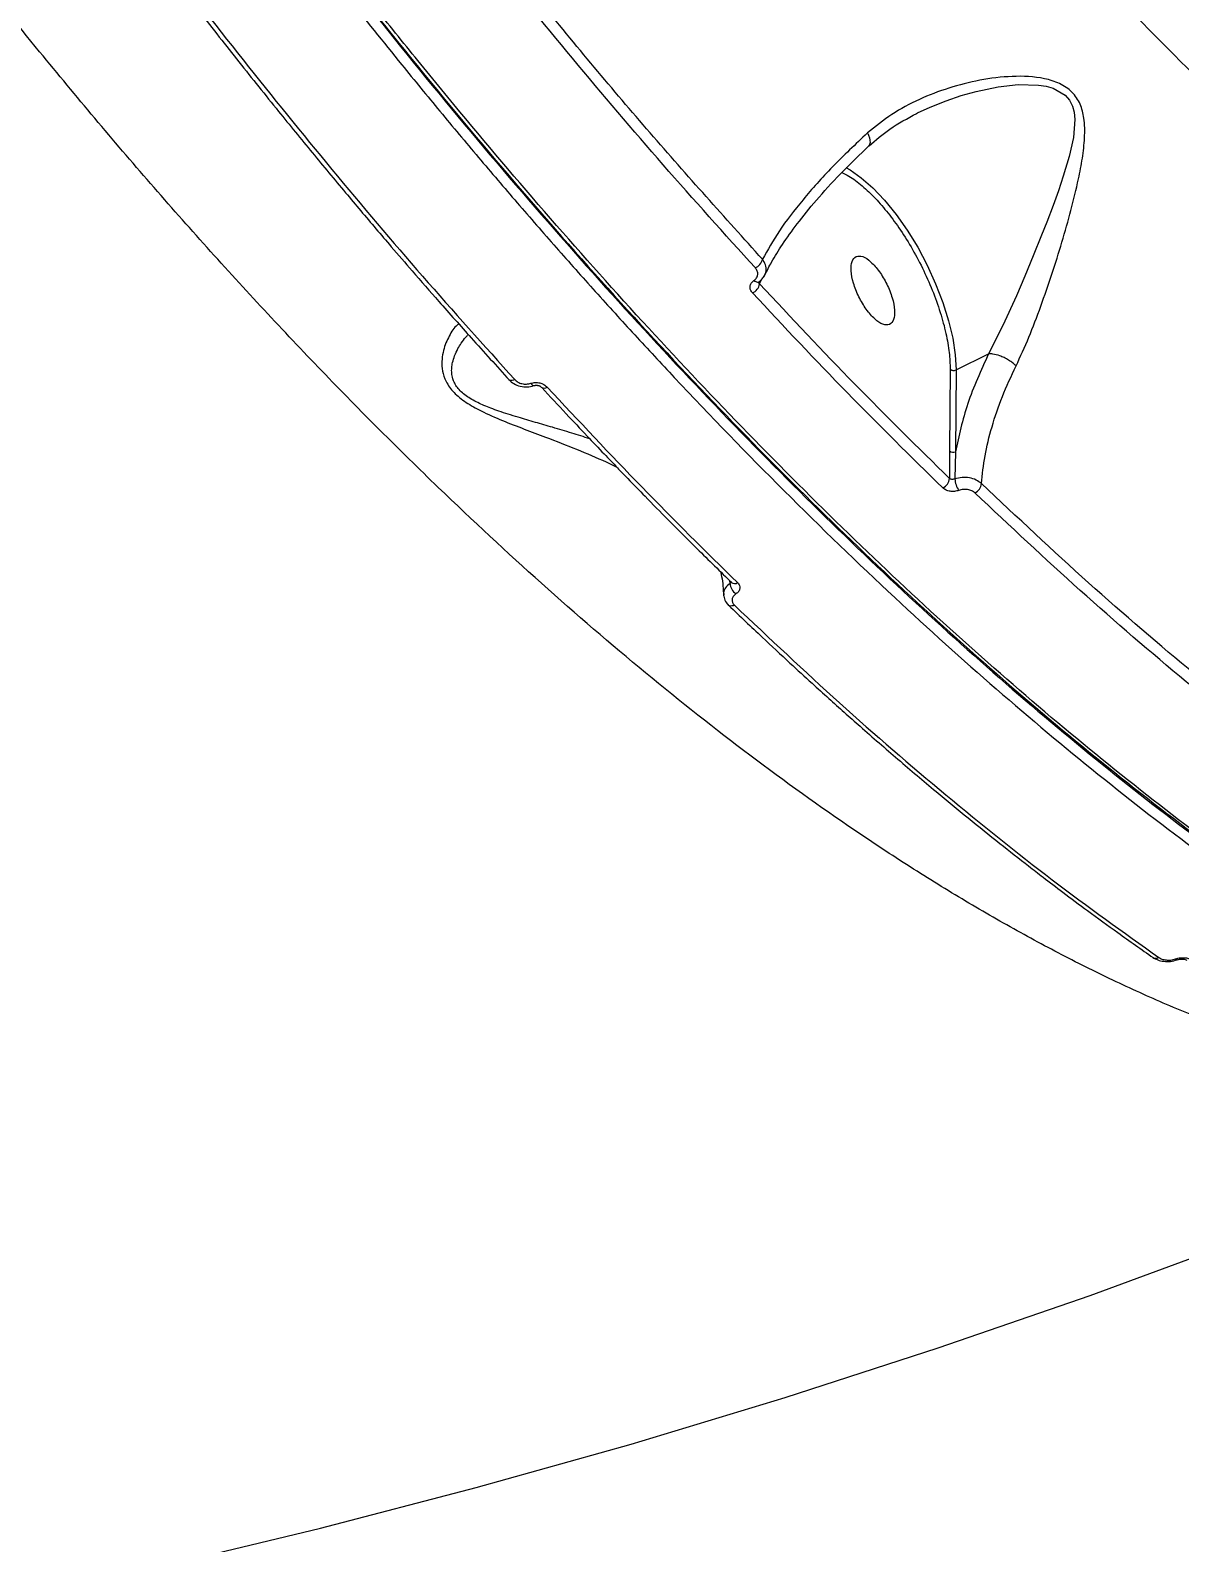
# Model space of a CAD drawing. Header units: millimetres. Extents: x -7083 to 7374, y -8368 to 7509.
# Drawn here: x 2349.9 to 2486.4, y -2674.3 to -2494.6 of the extents above; entities that cross this region are included whole.
import ezdxf

# ---------------------------------------------------------------- set-up
doc = ezdxf.new("R2010")
doc.units = ezdxf.units.MM
for name, color, linetype in [('DIKOM_ОБЪЕКТ', 7, 'Continuous'), ('DIKOM_РАЗМЕР_ЗОНА', 7, 'Continuous'), ('DIKOM_РАЗМЕР_ОБЪЕКТА', 7, 'Continuous')]:
    doc.layers.add(name, color=color, linetype=linetype)
doc.styles.add('style1', font='arial.ttf', dxfattribs={"width": 0.8})
doc.dimstyles.new('1-50', dxfattribs={"dimtxt": 300, "dimasz": 200, "dimexe": 100, "dimexo": 0, "dimgap": 100, "dimtad": 1, "dimtxsty": 'style1', "dimcen": 200, "dimclrd": 7, "dimclre": 7, "dimclrt": 7, "dimadec": 1, "dimazin": 2, "dimtfac": 1, "dimtmove": 0, "dimatfit": 2, "dimfxl": 0, "dimlwd": 25, "dimlwe": 18, "dimarcsym": 0})

# ---------------------------------------------------------------- blocks, each defined once
blk = doc.blocks.new('*D10')
at = {"layer": 'Defpoints', "color": 0, "transparency": 16777216}
for p in [(4593.55, 648.92), (-5583.43, 647.96), (4593.55, -5902.54)]:
    blk.add_point(p, dxfattribs=at)
at = {"layer": 'DIKOM_РАЗМЕР_ОБЪЕКТА', "color": 7, "lineweight": 18, "transparency": 16777216}
for p, q in [((4593.55, 648.92), (4593.55, -6002.54)), ((-5583.43, 647.96), (-5583.43, -6002.54))]:
    blk.add_line(p, q, dxfattribs=at)
at = {"layer": 'DIKOM_РАЗМЕР_ОБЪЕКТА', "color": 7, "lineweight": 25, "transparency": 16777216}
blk.add_line((-5383.43, -5902.54), (4393.55, -5902.54), dxfattribs=at)
at = {"layer": 'DIKOM_РАЗМЕР_ОБЪЕКТА', "color": 7, "transparency": 16777216}
for points in [[(-5383.43, -5869.2), (-5383.43, -5935.87), (-5583.43, -5902.54)], [(4393.55, -5869.2), (4393.55, -5935.87), (4593.55, -5902.54)]]:
    blk.add_solid(points, dxfattribs=at)
at = {"layer": 'DIKOM_РАЗМЕР_ОБЪЕКТА', "color": 7, "transparency": 16777216, "insert": (-226.13, -5649.37), "char_height": 300, "attachment_point": 5, "style": 'style1'}
blk.add_mtext('10150', dxfattribs=at)
blk = doc.blocks.new('*D11')
at = {"layer": 'Defpoints', "color": 0, "transparency": 16777216}
for p in [(-321.71, 5509.06), (-348.71, -4811.52), (5568.58, -4811.52)]:
    blk.add_point(p, dxfattribs=at)
at = {"layer": 'DIKOM_РАЗМЕР_ОБЪЕКТА', "color": 7, "lineweight": 18, "transparency": 16777216}
for p, q in [((-321.71, 5509.06), (5668.58, 5509.06)), ((-348.71, -4811.52), (5668.58, -4811.52))]:
    blk.add_line(p, q, dxfattribs=at)
at = {"layer": 'DIKOM_РАЗМЕР_ОБЪЕКТА', "color": 7, "lineweight": 25, "transparency": 16777216}
blk.add_line((5568.58, 5309.06), (5568.58, -4611.52), dxfattribs=at)
at = {"layer": 'DIKOM_РАЗМЕР_ОБЪЕКТА', "color": 7, "transparency": 16777216}
for points in [[(5535.25, 5309.06), (5601.91, 5309.06), (5568.58, 5509.06)], [(5535.25, -4611.52), (5601.91, -4611.52), (5568.58, -4811.52)]]:
    blk.add_solid(points, dxfattribs=at)
at = {"layer": 'DIKOM_РАЗМЕР_ОБЪЕКТА', "color": 7, "transparency": 16777216, "insert": (5315.31, 775.23), "char_height": 300, "attachment_point": 5, "rotation": 90, "style": 'style1'}
blk.add_mtext('10300', dxfattribs=at)
blk = doc.blocks.new('*D12')
at = {"layer": 'Defpoints', "color": 0, "transparency": 16777216}
for p in [(-621.71, 7509.06), (-373.6, -6811.53), (7273.89, -6811.53)]:
    blk.add_point(p, dxfattribs=at)
at = {"layer": 'DIKOM_РАЗМЕР_ЗОНА', "color": 7, "lineweight": 18, "transparency": 16777216}
for p, q in [((-621.71, 7509.06), (7373.89, 7509.06)), ((-373.6, -6811.53), (7373.89, -6811.53))]:
    blk.add_line(p, q, dxfattribs=at)
at = {"layer": 'DIKOM_РАЗМЕР_ЗОНА', "color": 7, "lineweight": 25, "transparency": 16777216}
blk.add_line((7273.89, 7309.06), (7273.89, -6611.53), dxfattribs=at)
at = {"layer": 'DIKOM_РАЗМЕР_ЗОНА', "color": 7, "transparency": 16777216}
for points in [[(7240.56, 7309.06), (7307.22, 7309.06), (7273.89, 7509.06)], [(7240.56, -6611.53), (7307.22, -6611.53), (7273.89, -6811.53)]]:
    blk.add_solid(points, dxfattribs=at)
at = {"layer": 'DIKOM_РАЗМЕР_ЗОНА', "color": 7, "transparency": 16777216, "insert": (7020.62, 1288.25), "char_height": 300, "attachment_point": 5, "rotation": 90, "style": 'style1'}
blk.add_mtext('14300', dxfattribs=at)
blk = doc.blocks.new('*D13')
at = {"layer": 'Defpoints', "color": 0, "transparency": 16777216}
for p in [(6593.53, 996.24), (-7083.43, 647.96), (6593.53, -8268.31)]:
    blk.add_point(p, dxfattribs=at)
at = {"layer": 'DIKOM_РАЗМЕР_ЗОНА', "color": 7, "lineweight": 18, "transparency": 16777216}
for p, q in [((6593.53, 996.24), (6593.53, -8368.31)), ((-7083.43, 647.96), (-7083.43, -8368.31))]:
    blk.add_line(p, q, dxfattribs=at)
at = {"layer": 'DIKOM_РАЗМЕР_ЗОНА', "color": 7, "lineweight": 25, "transparency": 16777216}
blk.add_line((-6883.43, -8268.31), (6393.53, -8268.31), dxfattribs=at)
at = {"layer": 'DIKOM_РАЗМЕР_ЗОНА', "color": 7, "transparency": 16777216}
for points in [[(-6883.43, -8234.97), (-6883.43, -8301.64), (-7083.43, -8268.31)], [(6393.53, -8234.97), (6393.53, -8301.64), (6593.53, -8268.31)]]:
    blk.add_solid(points, dxfattribs=at)
at = {"layer": 'DIKOM_РАЗМЕР_ЗОНА', "color": 7, "transparency": 16777216, "insert": (322.1, -8015.03), "char_height": 300, "attachment_point": 5, "style": 'style1'}
blk.add_mtext('13650', dxfattribs=at)

msp = doc.modelspace()

# ---------------------------------------------------------------- linework, layer by layer
at = {"layer": 'DIKOM_ОБЪЕКТ', "color": 7, "linetype": 'Continuous', "lineweight": 15}
for p, q in [((2436.491, -2524.77), (2436.712, -2524.242)), ((2436.382, -2524.525), (2436.403, -2524.512)), ((2459.812, -2534.992), (2463.671, -2533.068)), ((2463.677, -2533.066), (2463.671, -2533.068)), ((2459.116, -2534.902), (2459.044, -2544.609)), ((2459.812, -2534.992), (2459.74, -2544.699)), ((2459.74, -2544.699), (2459.671, -2547.938)), ((2432.974, -2560.347), (2432.97, -2560.051))]:
    msp.add_line(p, q, dxfattribs=at)
at = {"layer": 'DIKOM_ОБЪЕКТ', "color": 7, "linetype": 'Continuous', "lineweight": 15, "flags": 128}
for points in [[(2455.128, -2504.524), (2455.246, -2504.461), (2456.737, -2503.769), (2458.652, -2503.001), (2460.411, -2502.405), (2462.206, -2501.902), (2464.818, -2501.361), (2467.175, -2501.098), (2469.594, -2501.14), (2470.527, -2501.288), (2471.332, -2501.512), (2472.781, -2502.342), (2473.287, -2502.935), (2473.646, -2503.651), (2473.838, -2504.379), (2473.923, -2505.219), (2473.747, -2507.395), (2473.242, -2509.652), (2472.549, -2511.969), (2471.961, -2513.708), (2471.331, -2515.455), (2470.583, -2517.436), (2469.977, -2518.985), (2468.983, -2521.451), (2467.992, -2523.831), (2466.978, -2526.181), (2465.369, -2529.709), (2463.677, -2533.066), (2463.677, -2533.066)], [(2446.727, -2510.957), (2447.224, -2511.23), (2448.566, -2512.152), (2449.947, -2513.357), (2451.336, -2514.821), (2452.703, -2516.511), (2454.02, -2518.392), (2455.258, -2520.422), (2456.389, -2522.559), (2457.391, -2524.755), (2458.241, -2526.964), (2458.92, -2529.138), (2459.415, -2531.23), (2459.715, -2533.196), (2459.812, -2534.992)], [(2435.815, -2524.348), (2435.925, -2524.428), (2436.033, -2524.49), (2436.136, -2524.53), (2436.231, -2524.549), (2436.316, -2524.545), (2436.389, -2524.52), (2436.403, -2524.512)], [(2407.417, -2536.135), (2407.264, -2536.198), (2407.118, -2536.236), (2406.985, -2536.246), (2406.868, -2536.229), (2406.773, -2536.185), (2406.702, -2536.115), (2406.685, -2536.088)], [(2409.327, -2536.577), (2409.399, -2536.677), (2409.47, -2536.756), (2409.539, -2536.814), (2409.604, -2536.849), (2409.662, -2536.859), (2409.699, -2536.851)], [(2433.49, -2562.931), (2433.336, -2562.993), (2433.186, -2563.027), (2433.047, -2563.032), (2432.924, -2563.007), (2432.819, -2562.953), (2432.738, -2562.872), (2432.72, -2562.845)], [(2485.875, -2604.955), (2485.924, -2605.002), (2485.971, -2605.036), (2486.014, -2605.057), (2486.053, -2605.065), (2486.084, -2605.059)], [(2232.38, -2698.233), (2233.235, -2698.156), (2252.368, -2696.231), (2271.444, -2693.941), (2290.456, -2691.287), (2309.398, -2688.268), (2328.264, -2684.887), (2347.048, -2681.144), (2365.744, -2677.04), (2384.346, -2672.578), (2402.848, -2667.757), (2421.244, -2662.58), (2439.528, -2657.048), (2457.695, -2651.163), (2475.738, -2644.928), (2493.653, -2638.343), (2511.433, -2631.411), (2521.73, -2627.212)]]:
    msp.add_lwpolyline(points, dxfattribs=at)
at = {"layer": 'DIKOM_ОБЪЕКТ', "color": 7, "linetype": 'Continuous', "lineweight": 15}
for centre, radius, start, end in [((2435.32, -2521.472), 1.549, 295.28591, 346.32291), ((2435.016, -2524.481), 1.503, 294.85093, 348.89532), ((2410.919, -2536.554), 0.586, 233.14016, 306.69758), ((2459.459, -2544.137), 0.629, 228.67299, 296.55124), ((2457.651, -2547.746), 1.394, 295.45314, 354.67215), ((2462.445, -2547.733), 2.782, 184.2209, 214.27516), ((2461.432, -2548.321), 1.412, 295.91657, 352.93663), ((2434.67, -2560.209), 1.701, 184.62949, 234.44944), ((2433.524, -2559.758), 0.606, 231.68757, 304.82301), ((2483.536, -2604.185), 0.689, 238.23013, 299.90142)]:
    msp.add_arc(centre, radius, start, end, dxfattribs=at)
for points, knots in [([(2209.731, -2122.272), (2211.219, -2128.55), (2214.196, -2141.117), (2219.429, -2160.373), (2225.213, -2179.881), (2231.592, -2199.623), (2238.536, -2219.536), (2246.033, -2239.569), (2254.065, -2259.668), (2262.611, -2279.776), (2271.651, -2299.839), (2280.09, -2317.549), (2287.765, -2332.95), (2294.563, -2346.12), (2301.61, -2359.304), (2308.903, -2372.484), (2316.438, -2385.638), (2324.209, -2398.742), (2333.295, -2413.539), (2343.793, -2429.93), (2355.791, -2447.751), (2368.183, -2465.242), (2380.941, -2482.326), (2391.118, -2495.228), (2398.541, -2504.289), (2403.11, -2509.756), (2407.708, -2515.148), (2412.334, -2520.462), (2416.987, -2525.696), (2421.665, -2530.846), (2429.133, -2538.889), (2439.441, -2549.525), (2452.202, -2561.842), (2464.639, -2573.045), (2476.719, -2583.171), (2488.804, -2592.526), (2500.86, -2601.063), (2512.849, -2608.735), (2524.735, -2615.494), (2536.478, -2621.296), (2548.04, -2626.098), (2559.378, -2629.859), (2570.452, -2632.54), (2581.219, -2634.102), (2591.639, -2634.52), (2601.655, -2633.735), (2611.276, -2631.826), (2617.241, -2629.526), (2620.235, -2628.372)], [0, 0, 0, 0, 0.0248239, 0.0496902, 0.074599, 0.0995502, 0.1245438, 0.1495798, 0.1746582, 0.1997791, 0.2249424, 0.2501481, 0.2668666, 0.2837596, 0.3008272, 0.3180694, 0.3354861, 0.3530774, 0.3708432, 0.3960072, 0.4215132, 0.4473613, 0.4735514, 0.5000836, 0.5092169, 0.5183856, 0.5275897, 0.5368291, 0.5461038, 0.5554139, 0.5647593, 0.5906387, 0.6167852, 0.6407872, 0.66501, 0.6894536, 0.714118, 0.7390032, 0.7641093, 0.7894361, 0.8149838, 0.8407523, 0.8667415, 0.8929516, 0.9193825, 0.9460342, 0.9729067, 1, 1, 1, 1]), ([(2211.14, -2122.849), (2211.577, -2124.731), (2212.4, -2128.267), (2213.611, -2133.256), (2214.684, -2137.562), (2215.604, -2141.173), (2216.394, -2144.216), (2217.999, -2150.308), (2220.476, -2159.34), (2224.011, -2171.473), (2228.587, -2186.375), (2234.554, -2204.512), (2241.952, -2225.261), (2249.672, -2245.443), (2257.635, -2264.993), (2266.064, -2284.505), (2274.933, -2303.916), (2284.222, -2323.182), (2293.907, -2342.259), (2303.966, -2361.099), (2314.38, -2379.666), (2325.114, -2397.898), (2336.139, -2415.744), (2347.418, -2433.148), (2358.93, -2450.075), (2370.646, -2466.484), (2382.539, -2482.337), (2394.582, -2497.597), (2406.736, -2512.214), (2418.966, -2526.145), (2431.237, -2539.351), (2443.524, -2551.809), (2455.797, -2563.483), (2468.031, -2574.353), (2480.189, -2584.383), (2492.237, -2593.543), (2504.135, -2601.807), (2515.86, -2609.155), (2527.384, -2615.574), (2538.679, -2621.045), (2549.723, -2625.556), (2560.48, -2629.092), (2570.688, -2631.584), (2580.34, -2633.102), (2589.448, -2633.718), (2596.578, -2633.51), (2601.9, -2632.959), (2605.457, -2632.421), (2608.163, -2631.884), (2610.19, -2631.416), (2611.801, -2631.009), (2613.801, -2630.451), (2616.194, -2629.697), (2618.962, -2628.716), (2620.892, -2627.903), (2621.923, -2627.469)], [0, 0, 0, 0, 0.0074698, 0.0140318, 0.0196756, 0.0243864, 0.0281693, 0.0315583, 0.0481266, 0.0631549, 0.0781832, 0.1050169, 0.1318503, 0.1562456, 0.1806874, 0.2051036, 0.2294978, 0.2538921, 0.2782865, 0.3026805, 0.3270817, 0.3515342, 0.3759339, 0.4003282, 0.4247232, 0.4491181, 0.4735134, 0.4979357, 0.5223738, 0.5467705, 0.5711666, 0.5955638, 0.6199609, 0.6443613, 0.6688143, 0.6932266, 0.7176268, 0.7420276, 0.7664298, 0.7908325, 0.8152503, 0.8397106, 0.8641201, 0.8869019, 0.9096852, 0.9324698, 0.9424962, 0.9524577, 0.9616122, 0.9650928, 0.9696153, 0.9753671, 0.9823557, 0.9905774, 1, 1, 1, 1]), ([(2211.253, -2122.849), (2212.709, -2128.989), (2215.668, -2141.461), (2220.891, -2160.63), (2226.695, -2180.162), (2233.068, -2199.843), (2239.99, -2219.654), (2247.467, -2239.606), (2255.484, -2259.643), (2264.009, -2279.677), (2272.989, -2299.586), (2282.393, -2319.309), (2292.196, -2338.808), (2302.406, -2358.091), (2313.009, -2377.132), (2323.985, -2395.882), (2335.259, -2414.212), (2346.782, -2432.049), (2358.525, -2449.352), (2370.491, -2466.13), (2382.67, -2482.364), (2395.023, -2497.994), (2407.489, -2512.941), (2420.005, -2527.133), (2432.531, -2540.532), (2445.056, -2553.131), (2457.583, -2564.932), (2470.094, -2575.913), (2482.536, -2586.018), (2494.825, -2595.18), (2506.925, -2603.381), (2518.824, -2610.615), (2530.511, -2616.878), (2541.966, -2622.155), (2553.146, -2626.405), (2564.033, -2629.698), (2570.987, -2631.014), (2574.454, -2631.67)], [0, 0, 0, 0, 0.0278212, 0.0565184, 0.0850914, 0.1135541, 0.1420366, 0.1705846, 0.1992888, 0.2280105, 0.2566533, 0.2851629, 0.3136596, 0.3421375, 0.3707527, 0.3994752, 0.4282072, 0.4567298, 0.4852335, 0.5137766, 0.5423709, 0.571101, 0.5998195, 0.6283954, 0.6569115, 0.6853808, 0.71387, 0.7425526, 0.7712914, 0.7999331, 0.8284244, 0.8569356, 0.8855097, 0.9140648, 0.9427456, 0.9714602, 1, 1, 1, 1]), ([(2622.273, -2627.381), (2619.283, -2628.555), (2613.326, -2630.895), (2603.713, -2632.858), (2593.702, -2633.695), (2583.285, -2633.325), (2572.519, -2631.806), (2561.443, -2629.164), (2550.1, -2625.439), (2538.533, -2620.669), (2526.782, -2614.895), (2514.888, -2608.16), (2502.889, -2600.51), (2490.822, -2591.991), (2478.725, -2582.65), (2466.631, -2572.536), (2454.576, -2561.698), (2442.59, -2550.186), (2430.704, -2538.048), (2418.947, -2525.334), (2407.346, -2512.095), (2397.929, -2500.784), (2390.644, -2491.713), (2385.428, -2485.069), (2380.264, -2478.346), (2375.154, -2471.548), (2370.1, -2464.68), (2365.105, -2457.748), (2358.814, -2448.832), (2351.29, -2437.858), (2342.621, -2424.737), (2333.173, -2409.909), (2323.046, -2393.327), (2312.367, -2374.97), (2302.158, -2356.55), (2292.43, -2338.127), (2283.862, -2321.089), (2276.334, -2305.444), (2269.73, -2291.166), (2263.369, -2276.847), (2257.261, -2262.508), (2251.412, -2248.169), (2245.831, -2233.85), (2239.818, -2217.671), (2233.523, -2199.678), (2227.127, -2179.955), (2221.324, -2160.463), (2216.07, -2141.22), (2213.076, -2128.658), (2211.58, -2122.383)], [0, 0, 0, 0, 0.0271357, 0.0540498, 0.0807422, 0.1072129, 0.1334621, 0.1594895, 0.1852953, 0.2108795, 0.236242, 0.2613828, 0.286302, 0.3109995, 0.3354753, 0.3597295, 0.383762, 0.4075729, 0.4311621, 0.4545296, 0.4776754, 0.5005996, 0.5112386, 0.521823, 0.5323528, 0.5428281, 0.5532487, 0.5636148, 0.5739263, 0.5926881, 0.6112666, 0.6296615, 0.6544487, 0.6788949, 0.7030001, 0.7267642, 0.7501873, 0.7681706, 0.7861326, 0.8040731, 0.8219923, 0.83989, 0.8577663, 0.8756213, 0.9005809, 0.9254986, 0.9503743, 0.9752081, 1, 1, 1, 1]), ([(2293.009, -2160.698), (2294.565, -2165.753), (2297.683, -2175.88), (2302.829, -2191.214), (2308.32, -2206.649), (2314.182, -2222.165), (2320.007, -2236.754), (2325.729, -2250.408), (2331.288, -2263.133), (2337.097, -2275.902), (2343.153, -2288.698), (2349.452, -2301.501), (2355.879, -2314.075), (2362.423, -2326.414), (2369.073, -2338.517), (2375.944, -2350.585), (2383.031, -2362.599), (2390.328, -2374.537), (2397.352, -2385.624), (2404.065, -2395.878), (2410.434, -2405.32), (2416.932, -2414.669), (2423.555, -2423.91), (2430.299, -2433.029), (2437.158, -2442.011), (2445.548, -2452.644), (2455.534, -2464.752), (2467.163, -2478.072), (2479.004, -2490.836), (2489.276, -2501.212), (2497.914, -2509.473), (2504.883, -2515.861), (2511.884, -2521.996), (2518.907, -2527.865), (2525.946, -2533.455), (2532.99, -2538.752), (2540.772, -2544.268), (2549.264, -2549.851), (2558.422, -2555.324), (2567.501, -2560.184), (2576.478, -2564.407), (2585.971, -2568.226), (2595.901, -2571.433), (2606.157, -2573.77), (2616.117, -2575.107), (2622.414, -2575.069), (2625.572, -2575.05)], [0, 0, 0, 0, 0.024718, 0.049515, 0.0743906, 0.0993448, 0.1243772, 0.1447742, 0.1653296, 0.1860432, 0.2069151, 0.2279451, 0.2491333, 0.2694018, 0.2898707, 0.3105399, 0.3314092, 0.3524788, 0.3737485, 0.3911653, 0.4087376, 0.4264654, 0.4443486, 0.4623874, 0.4805816, 0.4989314, 0.5286791, 0.5588428, 0.5894223, 0.6204179, 0.638318, 0.656354, 0.674526, 0.6928339, 0.7112779, 0.7298579, 0.748574, 0.7733223, 0.7982563, 0.8233761, 0.8486818, 0.8741735, 0.905376, 0.9367478, 0.9682891, 1, 1, 1, 1]), ([(2508.107, -2618.138), (2505.933, -2617.609), (2501.035, -2616.417), (2493.898, -2614.016), (2486.831, -2611.273), (2480.444, -2608.471), (2473.997, -2605.344), (2467.498, -2601.896), (2460.955, -2598.136), (2454.375, -2594.074), (2445.871, -2588.47), (2435.419, -2580.974), (2423.014, -2571.172), (2410.659, -2560.537), (2400.119, -2550.741), (2391.411, -2542.188), (2384.514, -2535.152), (2377.675, -2527.916), (2370.898, -2520.494), (2364.192, -2512.898), (2357.56, -2505.141), (2350.419, -2496.522), (2342.794, -2486.997), (2334.717, -2476.526), (2326.796, -2465.876), (2319.038, -2455.072), (2311.45, -2444.135), (2303.9, -2432.878), (2296.399, -2421.306), (2288.96, -2409.427), (2281.727, -2397.473), (2274.705, -2385.467), (2267.9, -2373.43), (2260.736, -2360.319), (2253.27, -2346.122), (2245.576, -2330.838), (2238.228, -2315.581), (2231.232, -2300.383), (2223.939, -2283.786), (2216.451, -2265.788), (2208.917, -2246.426), (2201.911, -2227.209), (2197.723, -2214.553), (2195.633, -2208.238)], [0, 0, 0, 0, 0.0214801, 0.0483923, 0.0681495, 0.0878045, 0.1073574, 0.1268083, 0.1461571, 0.1654039, 0.1845488, 0.2200582, 0.2551155, 0.289721, 0.3238747, 0.34319, 0.3623579, 0.3813782, 0.4002512, 0.4189767, 0.4375547, 0.4559854, 0.4792523, 0.5022891, 0.5250958, 0.5476723, 0.5700187, 0.5921349, 0.6152806, 0.638208, 0.6609173, 0.6834083, 0.7056811, 0.7277355, 0.7554041, 0.7828236, 0.8099938, 0.8369146, 0.8635858, 0.897895, 0.9320675, 0.9661026, 1, 1, 1, 1]), ([(2436.825, -2521.838), (2432.371, -2516.89), (2423.477, -2507.01), (2410.25, -2491.141), (2397.139, -2474.623), (2388.547, -2463.004), (2384.246, -2457.188)], [0, 0, 0, 0, 0.2505297, 0.5002708, 0.7498372, 1, 1, 1, 1]), ([(2435.982, -2522.873), (2432.33, -2518.828), (2425.069, -2510.787), (2414.305, -2498.101), (2403.745, -2485.095), (2393.399, -2471.799), (2386.64, -2462.63), (2383.282, -2458.074)], [0, 0, 0, 0, 0.2049309, 0.4073964, 0.6073964, 0.8049309, 1, 1, 1, 1]), ([(2354.127, -2471.317), (2355.462, -2473.144), (2357.906, -2476.491), (2361.254, -2480.985), (2363.942, -2484.552), (2366.143, -2487.443), (2368.093, -2489.983), (2370.915, -2493.63), (2374.674, -2498.42), (2379.131, -2503.988), (2383.352, -2509.161), (2387.209, -2513.808), (2390.34, -2517.519), (2392.979, -2520.609), (2395.466, -2523.493), (2398.628, -2527.112), (2402.473, -2531.45), (2405.267, -2534.525), (2406.779, -2536.188)], [0, 0, 0, 0, 0.0777784, 0.1424634, 0.194052, 0.2331086, 0.2693011, 0.3061678, 0.3951325, 0.4844452, 0.560225, 0.6348798, 0.7029631, 0.7372082, 0.7838472, 0.8431618, 0.9151917, 1, 1, 1, 1]), ([(2354.724, -2471.203), (2358.081, -2475.766), (2364.838, -2484.951), (2375.182, -2498.271), (2385.74, -2511.304), (2396.503, -2524.018), (2403.764, -2532.08), (2407.417, -2536.135)], [0, 0, 0, 0, 0.1950692, 0.3926038, 0.5926038, 0.7950692, 1, 1, 1, 1]), ([(2466.94, -2534.516), (2467.457, -2533.395), (2468.491, -2531.152), (2469.897, -2527.426), (2471.206, -2523.623), (2472.405, -2519.798), (2473.483, -2516.005), (2474.298, -2512.687), (2474.843, -2509.827), (2475.123, -2507.406), (2475.092, -2505.241), (2474.626, -2503.376), (2473.672, -2501.915), (2472.152, -2500.897), (2469.746, -2500.16), (2466.49, -2500.016), (2462.646, -2500.492), (2458.935, -2501.435), (2455.423, -2502.797), (2452.132, -2504.536), (2450.239, -2506.065), (2449.298, -2506.825)], [0, 0, 0, 0, 0.0610319, 0.1220812, 0.1834459, 0.2449837, 0.3064455, 0.3686876, 0.4105328, 0.4525434, 0.495171, 0.5273517, 0.5602191, 0.5930355, 0.6254822, 0.689372, 0.7525672, 0.814728, 0.876666, 0.9386831, 1, 1, 1, 1]), ([(2449.48, -2508.377), (2450.28, -2507.683), (2451.98, -2506.208), (2454.047, -2505.1), (2455.141, -2504.513)], [0, 0, 0, 0, 0.4704175, 1, 1, 1, 1]), ([(2449.298, -2506.825), (2447.871, -2508.179), (2445.017, -2510.886), (2441.536, -2514.801), (2438.672, -2518.527), (2437.441, -2520.735), (2436.825, -2521.838)], [0, 0, 0, 0, 0.2491395, 0.4984892, 0.7492494, 1, 1, 1, 1]), ([(2437.124, -2523.696), (2437.374, -2523.195), (2437.941, -2522.057), (2439.205, -2520.032), (2440.948, -2517.589), (2443.23, -2514.787), (2446.077, -2511.639), (2448.387, -2509.403), (2449.587, -2508.242)], [0, 0, 0, 0, 0.1167762, 0.2651094, 0.4276591, 0.6047702, 0.7947771, 1, 1, 1, 1]), ([(2449.453, -2508.33), (2449.506, -2508.28), (2449.661, -2508.135), (2449.65, -2507.728), (2449.514, -2507.25), (2449.371, -2506.968), (2449.298, -2506.825)], [0, 0, 0, 0, 0.198253, 0.5758533, 0.7853057, 1, 1, 1, 1]), ([(2446.238, -2511.553), (2446.453, -2511.644), (2447.16, -2511.941), (2448.456, -2512.906), (2450.033, -2514.35), (2451.572, -2516.097), (2453.063, -2518.098), (2454.505, -2520.372), (2455.851, -2522.878), (2457.026, -2525.512), (2457.972, -2528.147), (2458.641, -2530.653), (2459.047, -2532.947), (2459.093, -2534.26), (2459.116, -2534.902)], [0, 0, 0, 0, 0.0393201, 0.1289773, 0.2158319, 0.2987953, 0.3817586, 0.4686132, 0.5582704, 0.6493976, 0.7405248, 0.8301821, 0.9170366, 1, 1, 1, 1]), ([(2436.967, -2523.921), (2436.985, -2523.904), (2437.181, -2523.711), (2437.289, -2523.204), (2437.252, -2522.49), (2436.967, -2522.055), (2436.825, -2521.838)], [0, 0, 0, 0, 0.0318686, 0.3571369, 0.6795731, 1, 1, 1, 1]), ([(2435.648, -2525.845), (2435.557, -2525.724), (2435.376, -2525.482), (2435.329, -2525.064), (2435.458, -2524.657), (2435.696, -2524.451), (2435.815, -2524.348)], [0, 0, 0, 0, 0.2503663, 0.5002915, 0.7501775, 1, 1, 1, 1]), ([(2435.815, -2524.348), (2435.933, -2524.247), (2436.167, -2524.045), (2436.295, -2523.644), (2436.249, -2523.232), (2436.071, -2522.993), (2435.982, -2522.873)], [0, 0, 0, 0, 0.249841, 0.4996927, 0.7496119, 1, 1, 1, 1]), ([(2436.403, -2524.512), (2436.543, -2524.403), (2436.828, -2524.183), (2437.005, -2523.886), (2437.095, -2523.735)], [0, 0, 0, 0, 0.4931868, 1, 1, 1, 1]), ([(2458.251, -2549.005), (2454.46, -2545.284), (2446.924, -2537.886), (2439.392, -2529.843), (2435.648, -2525.845)], [0, 0, 0, 0, 0.502924, 1, 1, 1, 1]), ([(2436.491, -2524.77), (2436.455, -2524.746), (2436.384, -2524.7), (2436.344, -2524.61), (2436.373, -2524.543), (2436.386, -2524.514)], [0, 0, 0, 0, 0.3717557, 0.724954, 1, 1, 1, 1]), ([(2459.04, -2547.876), (2455.281, -2544.186), (2447.762, -2536.806), (2440.248, -2528.782), (2436.491, -2524.77)], [0, 0, 0, 0, 0.4999989, 1, 1, 1, 1]), ([(2400.768, -2529.512), (2400.66, -2529.6), (2400.182, -2529.989), (2399.492, -2531.116), (2398.811, -2532.866), (2398.668, -2534.703), (2399.189, -2536.369), (2400.11, -2537.676), (2401.598, -2538.871), (2403.593, -2539.982), (2405.944, -2541.006), (2408.528, -2542.008), (2411.492, -2543.122), (2414.768, -2544.402), (2417.615, -2545.586), (2419.116, -2546.334), (2419.537, -2546.544)], [0, 0, 0, 0, 0.0298207, 0.1317953, 0.2343293, 0.3384009, 0.3913658, 0.444875, 0.4983418, 0.5511422, 0.6209488, 0.6900578, 0.7584453, 0.8596822, 0.9606941, 1, 1, 1, 1]), ([(2416.319, -2543.17), (2415.612, -2542.942), (2414.165, -2542.475), (2412, -2541.834), (2409.873, -2541.218), (2408.105, -2540.703), (2406.66, -2540.256), (2405.578, -2539.9), (2404.622, -2539.557), (2403.783, -2539.221), (2402.761, -2538.759), (2401.579, -2538.087), (2400.699, -2537.256), (2400.262, -2536.557), (2400.032, -2535.983), (2399.919, -2535.361), (2399.924, -2534.714), (2400.037, -2534.018), (2400.281, -2533.25), (2400.64, -2532.488), (2401.095, -2531.753), (2401.504, -2531.187), (2401.799, -2530.883), (2401.896, -2530.783)], [0, 0, 0, 0, 0.0777136, 0.1590033, 0.229798, 0.3000175, 0.3413753, 0.3785924, 0.4117614, 0.4409347, 0.4676487, 0.5235568, 0.5793738, 0.6065325, 0.6354533, 0.6716174, 0.7089348, 0.7473376, 0.7985699, 0.8587356, 0.9091708, 0.9701622, 1, 1, 1, 1]), ([(2463.671, -2533.068), (2462.769, -2535.059), (2460.965, -2539.04), (2460.148, -2542.813), (2459.74, -2544.699)], [0, 0, 0, 0, 0.5001081, 1, 1, 1, 1]), ([(2466.94, -2534.516), (2466.812, -2534.392), (2466.557, -2534.145), (2466.059, -2533.806), (2465.535, -2533.523), (2464.901, -2533.261), (2464.245, -2533.083), (2463.845, -2533.071), (2463.677, -2533.066)], [0, 0, 0, 0, 0.1584663, 0.3160717, 0.4666572, 0.6052405, 0.8346912, 1, 1, 1, 1]), ([(2462.833, -2548.495), (2462.944, -2547.407), (2463.166, -2545.225), (2464.026, -2541.747), (2465.236, -2538.167), (2466.372, -2535.733), (2466.94, -2534.516)], [0, 0, 0, 0, 0.2482904, 0.4983968, 0.749051, 1, 1, 1, 1]), ([(2406.717, -2536.135), (2406.906, -2536.306), (2407.283, -2536.649), (2408.064, -2536.946), (2408.911, -2537.047), (2409.437, -2536.916), (2409.7, -2536.851)], [0, 0, 0, 0, 0.2498595, 0.4992593, 0.7492755, 1, 1, 1, 1]), ([(2407.417, -2536.135), (2407.534, -2536.241), (2407.769, -2536.452), (2408.268, -2536.639), (2408.817, -2536.703), (2409.157, -2536.619), (2409.327, -2536.577)], [0, 0, 0, 0, 0.2501071, 0.5000123, 0.7499059, 1, 1, 1, 1]), ([(2409.327, -2536.577), (2409.499, -2536.535), (2409.844, -2536.45), (2410.402, -2536.515), (2410.91, -2536.704), (2411.15, -2536.917), (2411.269, -2537.024)], [0, 0, 0, 0, 0.2493417, 0.4994672, 0.7496543, 1, 1, 1, 1]), ([(2409.7, -2536.851), (2409.727, -2536.843), (2409.784, -2536.826), (2409.889, -2536.811), (2410.008, -2536.807), (2410.136, -2536.82), (2410.265, -2536.849), (2410.387, -2536.895), (2410.493, -2536.955), (2410.541, -2536.999), (2410.566, -2537.022)], [0, 0, 0, 0, 0.0924447, 0.1923954, 0.3025759, 0.4221608, 0.5528782, 0.692735, 0.8426704, 1, 1, 1, 1]), ([(2410.623, -2537.073), (2411.593, -2538.122), (2413.386, -2540.06), (2415.853, -2542.683), (2417.875, -2544.812), (2419.487, -2546.494), (2421.107, -2548.173), (2423.115, -2550.237), (2425.857, -2553.022), (2429.301, -2556.47), (2431.829, -2558.938), (2433.21, -2560.287)], [0, 0, 0, 0, 0.129067, 0.2383315, 0.327823, 0.3975579, 0.4524879, 0.5428462, 0.6641934, 0.8165572, 1, 1, 1, 1]), ([(2411.269, -2537.024), (2415.013, -2541.034), (2422.543, -2549.1), (2430.08, -2556.523), (2433.87, -2560.256)], [0, 0, 0, 0, 0.4970764, 1, 1, 1, 1]), ([(2459.044, -2544.609), (2459.042, -2545.152), (2459.038, -2546.066), (2459.04, -2547.096), (2459.04, -2547.641), (2459.04, -2547.814), (2459.04, -2547.876)], [0, 0, 0, 0, 0.4999996, 0.8412173, 0.943413, 1, 1, 1, 1]), ([(2462.833, -2548.495), (2462.638, -2548.339), (2462.248, -2548.027), (2461.414, -2547.778), (2460.509, -2547.72), (2459.95, -2547.865), (2459.671, -2547.938)], [0, 0, 0, 0, 0.250071, 0.4999903, 0.7498536, 1, 1, 1, 1]), ([(2460.146, -2549.3), (2459.978, -2549.347), (2459.643, -2549.44), (2459.101, -2549.417), (2458.602, -2549.278), (2458.368, -2549.096), (2458.251, -2549.005)], [0, 0, 0, 0, 0.2502919, 0.5000091, 0.749988, 1, 1, 1, 1]), ([(2459.671, -2547.938), (2459.615, -2547.955), (2459.503, -2547.99), (2459.323, -2547.991), (2459.157, -2547.956), (2459.079, -2547.902), (2459.04, -2547.876)], [0, 0, 0, 0, 0.2496104, 0.4991912, 0.7495961, 1, 1, 1, 1]), ([(2462.049, -2549.591), (2461.932, -2549.5), (2461.697, -2549.319), (2461.196, -2549.182), (2460.651, -2549.159), (2460.315, -2549.253), (2460.146, -2549.3)], [0, 0, 0, 0, 0.2500069, 0.4999914, 0.7497023, 1, 1, 1, 1]), ([(2512.412, -2591.269), (2508.208, -2588.274), (2499.849, -2582.321), (2487.198, -2572.194), (2474.611, -2561.403), (2466.22, -2553.512), (2462.049, -2549.591)], [0, 0, 0, 0, 0.2544898, 0.5059863, 0.7544897, 1, 1, 1, 1]), ([(2513.08, -2590.076), (2508.954, -2587.139), (2500.714, -2581.273), (2488.175, -2571.254), (2475.549, -2560.448), (2467.076, -2552.483), (2462.833, -2548.495)], [0, 0, 0, 0, 0.2503497, 0.499999, 0.7496488, 1, 1, 1, 1]), ([(2431.832, -2558.935), (2431.883, -2559.127), (2432.118, -2560.025), (2432.169, -2561.034), (2432.209, -2561.828)], [0, 0, 0, 0, 0.2143873, 1, 1, 1, 1]), ([(2432.974, -2560.347), (2432.785, -2560.509), (2432.407, -2560.835), (2432.178, -2561.336), (2432.227, -2561.621), (2432.241, -2561.701)], [0, 0, 0, 0, 0.4196626, 0.8391274, 1, 1, 1, 1]), ([(2433.124, -2560.127), (2433.125, -2560.133), (2433.132, -2560.176), (2433.086, -2560.257), (2433.012, -2560.317), (2432.974, -2560.347)], [0, 0, 0, 0, 0.0783394, 0.5398637, 1, 1, 1, 1]), ([(2433.87, -2560.256), (2433.957, -2560.362), (2434.131, -2560.575), (2434.164, -2560.947), (2434.028, -2561.31), (2433.796, -2561.499), (2433.681, -2561.593)], [0, 0, 0, 0, 0.2503344, 0.5000346, 0.7500055, 1, 1, 1, 1]), ([(2432.203, -2561.695), (2432.237, -2561.92), (2432.305, -2562.365), (2432.617, -2562.73), (2432.771, -2562.911)], [0, 0, 0, 0, 0.5049763, 1, 1, 1, 1]), ([(2433.681, -2561.593), (2433.565, -2561.688), (2433.332, -2561.878), (2433.195, -2562.241), (2433.228, -2562.613), (2433.402, -2562.825), (2433.49, -2562.931)], [0, 0, 0, 0, 0.2499971, 0.4999754, 0.7496864, 1, 1, 1, 1]), ([(2432.836, -2562.965), (2434.159, -2564.228), (2436.58, -2566.542), (2439.873, -2569.61), (2442.505, -2572.025), (2444.653, -2573.971), (2446.551, -2575.671), (2449.292, -2578.1), (2452.927, -2581.262), (2457.209, -2584.886), (2461.24, -2588.209), (2464.904, -2591.157), (2467.864, -2593.482), (2470.351, -2595.401), (2472.689, -2597.179), (2475.648, -2599.387), (2479.232, -2602.002), (2481.819, -2603.817), (2483.218, -2604.799)], [0, 0, 0, 0, 0.0778249, 0.1424778, 0.1940156, 0.233034, 0.2692199, 0.3060839, 0.3950479, 0.4843582, 0.5601361, 0.6347796, 0.7028453, 0.7371198, 0.7837888, 0.8431268, 0.9151757, 1, 1, 1, 1]), ([(2433.49, -2562.931), (2437.661, -2566.866), (2446.055, -2574.784), (2458.648, -2585.618), (2471.307, -2595.788), (2479.673, -2601.773), (2483.88, -2604.783)], [0, 0, 0, 0, 0.2455103, 0.4940137, 0.7455102, 1, 1, 1, 1]), ([(2483.173, -2604.771), (2483.357, -2604.878), (2483.727, -2605.094), (2484.462, -2605.261), (2485.292, -2605.284), (2485.818, -2605.135), (2486.085, -2605.059)], [0, 0, 0, 0, 0.2440218, 0.4904802, 0.7424262, 1, 1, 1, 1]), ([(2483.88, -2604.783), (2484, -2604.852), (2484.239, -2604.99), (2484.739, -2605.1), (2485.217, -2605.105), (2485.605, -2605.043), (2485.785, -2604.984), (2485.875, -2604.955)], [0, 0, 0, 0, 0.2491342, 0.4991922, 0.7491362, 0.8757565, 1, 1, 1, 1]), ([(2485.875, -2604.955), (2485.967, -2604.925), (2486.153, -2604.864), (2486.554, -2604.801), (2487.048, -2604.805), (2487.567, -2604.916), (2487.815, -2605.056), (2487.939, -2605.126)], [0, 0, 0, 0, 0.1235688, 0.2504438, 0.5001559, 0.749998, 1, 1, 1, 1]), ([(2486.085, -2605.059), (2486.138, -2605.042), (2486.246, -2605.007), (2486.421, -2604.978), (2486.593, -2604.967), (2486.812, -2604.974), (2487.052, -2605.018), (2487.171, -2605.083), (2487.232, -2605.116)], [0, 0, 0, 0, 0.1099686, 0.2253541, 0.3464431, 0.4734, 0.7356053, 1, 1, 1, 1]), ([(2516.098, -2671.409), (2505.551, -2675.225), (2484.462, -2682.855), (2452.368, -2693.038), (2430.709, -2698.972), (2419.877, -2701.94)], [0, 0, 0, 0, 0.3333848, 0.6666152, 1, 1, 1, 1]), ([(2516.135, -2672.1), (2505.609, -2675.905), (2484.562, -2683.515), (2452.533, -2693.675), (2430.918, -2699.598), (2420.108, -2702.56)], [0, 0, 0, 0, 0.3333846, 0.6666154, 1, 1, 1, 1])]:
    msp.add_open_spline(points, degree=3, knots=knots, dxfattribs=at)
for points in [[(2451.913, -2529.588), (2451.666, -2529.625), (2451.173, -2529.697), (2450.163, -2529.01), (2449.139, -2527.839), (2448.231, -2526.309), (2447.582, -2524.663), (2447.297, -2523.162), (2447.391, -2521.981), (2447.765, -2521.666), (2447.952, -2521.508)], [(2447.952, -2521.508), (2448.199, -2521.471), (2448.693, -2521.399), (2449.703, -2522.086), (2450.726, -2523.257), (2451.634, -2524.787), (2452.283, -2526.433), (2452.569, -2527.934), (2452.475, -2529.115), (2452.1, -2529.43), (2451.913, -2529.588)], [(2459.116, -2534.902), (2459.16, -2534.938), (2459.247, -2535.009), (2459.437, -2535.059), (2459.638, -2535.059), (2459.754, -2535.015), (2459.812, -2534.992)], [(2516.848, -2672.876), (2506.314, -2676.685), (2485.248, -2684.301), (2453.193, -2694.469), (2431.558, -2700.397), (2420.741, -2703.362)]]:
    msp.add_open_spline(points, degree=3, dxfattribs=at)

# ---------------------------------------------------------------- dimensions: what is measured, and where the dimension line sits
at = {"layer": 'DIKOM_РАЗМЕР_ЗОНА'}
dim = msp.add_linear_dim(base=(7273.891, -6811.526), p1=(-621.712, 7509.064), p2=(-373.605, -6811.526), angle=90, text='14300', dimstyle='1-50', dxfattribs=at)
dim.commit()
dim.dimension.update_dxf_attribs({"geometry": '*D12', "text_midpoint": (7273.891, 1288.251), "dimtype": 160})
dim = msp.add_linear_dim(base=(6593.528, -8268.308), p1=(-7083.425, 647.956), p2=(6593.528, 996.237), text='13650', dimstyle='1-50', dxfattribs=at)
dim.commit()
dim.dimension.update_dxf_attribs({"geometry": '*D13', "text_midpoint": (322.101, -8268.308), "dimtype": 160})
at = {"layer": 'DIKOM_РАЗМЕР_ОБЪЕКТА'}
dim = msp.add_linear_dim(base=(5568.58, -4811.525), p1=(-321.712, 5509.064), p2=(-348.712, -4811.525), angle=90, text='10300', dimstyle='1-50', dxfattribs=at)
dim.commit()
dim.dimension.update_dxf_attribs({"geometry": '*D11', "text_midpoint": (5568.58, 775.227), "dimtype": 160})
dim = msp.add_linear_dim(base=(4593.55, -5902.538), p1=(-5583.425, 647.956), p2=(4593.55, 648.921), text='10150', dimstyle='1-50', dxfattribs=at)
dim.commit()
dim.dimension.update_dxf_attribs({"geometry": '*D10', "text_midpoint": (-226.127, -5902.538), "dimtype": 160})

doc.saveas('drawing.dxf')
